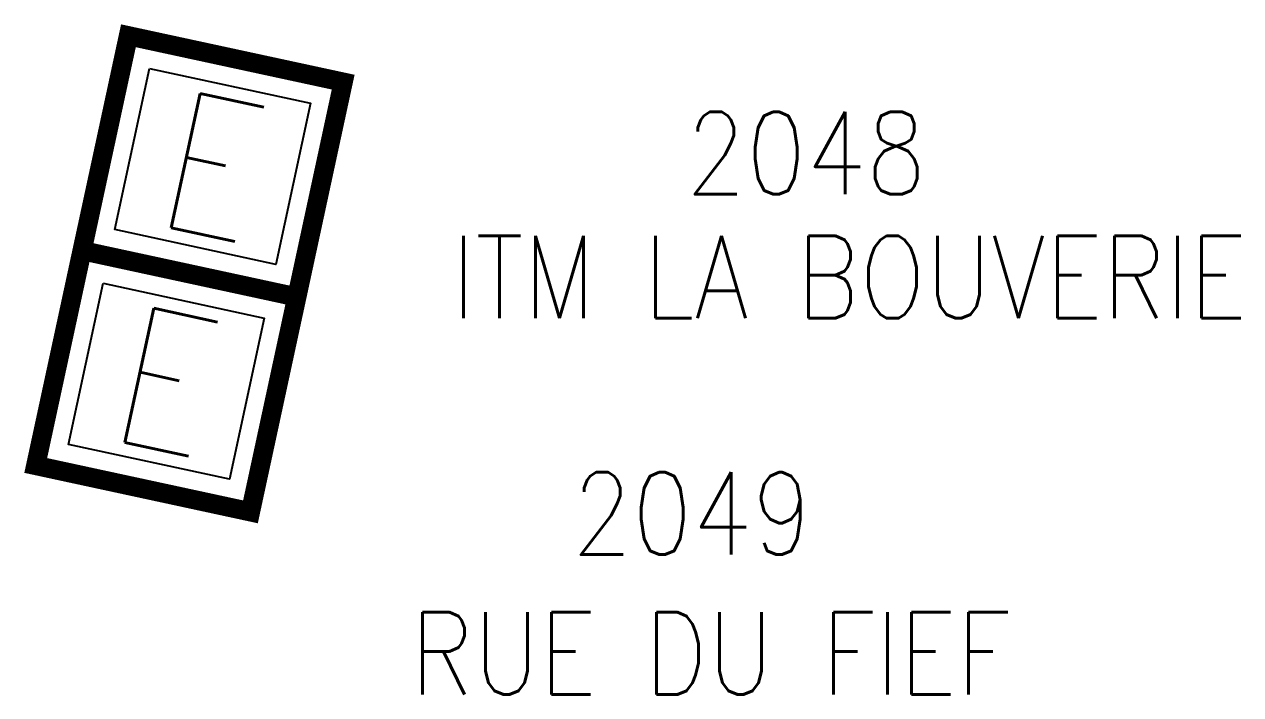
# Model space of a CAD drawing. Header units: millimetres. Extents: x 114000 to 114938, y 122018 to 122896.
# Drawn here: x 114802.46 to 114824.6, y 122754.99 to 122767.19 of the extents above; entities that cross this region are included whole.
import ezdxf
from ezdxf.enums import TextEntityAlignment as Align

# ---------------------------------------------------------------- set-up
doc = ezdxf.new("R2010")
doc.units = ezdxf.units.MM
doc.layers.add('M_200', color=7, linetype='CONTINUOUS')
doc.styles.add('M_ROMANS', font='ROMANS.shx', dxfattribs={"width": 0.75})
doc.styles.get("Standard").update_dxf_attribs({"font": 'romans.shx', "width": 0.85})

# ---------------------------------------------------------------- blocks, each defined once
blk = doc.blocks.new('M_200_59')
at = {"layer": 'M_200', "color": 0, "linetype": 'Continuous', "const_width": 0.35, "flags": 128}
blk.add_lwpolyline([(4, 4), (4, 0), (0, 0), (0, 4)], close=True, dxfattribs=at)
at = {"layer": 'M_200', "color": 0, "linetype": 'Continuous'}
blk.add_lwpolyline([(0.5, 3.5), (3.5, 3.5), (3.5, 0.5), (0.5, 0.5)], close=True, dxfattribs=at)
at = {"layer": 'M_200', "insert": (2, 2), "char_height": 2.5, "width": 4, "attachment_point": 5}
blk.add_mtext('E', dxfattribs=at)
at = {"layer": 'M_200', "color": 0, "linetype": 'Continuous', "width": 0.85}
for tag, p in [('NUM', (2, 17.06)), ('NOM', (2, 10.649))]:
    blk.add_attdef(tag, text='', height=4, dxfattribs=at).set_placement(p, align=Align.MIDDLE)
at = {"layer": 'M_200', "color": 0, "linetype": 'Continuous', "style": 'M_ROMANS', "width": 0.75, "flags": 3}
for tag, p in [('DEF_LEG', (1.869, -2.994)), ('DEF_COUP', (1.869, -5.494)), ('DEF_TYPE', (1.869, -7.994))]:
    blk.add_attdef(tag, text='', height=1.2, dxfattribs=at).set_placement(p, align=Align.MIDDLE)

msp = doc.modelspace()

# ---------------------------------------------------------------- block references
at = {"layer": 'M_200'}
ref = msp.add_blockref('M_200_59', (114803.509, 122763.069), dxfattribs=dict(at, rotation=347.820243902395))
ref.add_attrib('NUM', '2048', dxfattribs={"color": 0, "linetype": 'Continuous', "height": 1.5, "width": 0.85}).set_placement((114816.69, 122764.844), align=Align.MIDDLE)
ref.add_attrib('NOM', 'ITM LA BOUVERIE', dxfattribs={"color": 0, "linetype": 'Continuous', "height": 1.5, "width": 0.85}).set_placement((114817.473, 122762.588), align=Align.MIDDLE)
ref = msp.add_blockref('M_200_59', (114802.665, 122759.159), dxfattribs=dict(at, rotation=347.820243902395))
ref.add_attrib('NUM', '2049', dxfattribs={"color": 0, "linetype": 'Continuous', "height": 1.5, "width": 0.85}).set_placement((114814.617, 122758.286), align=Align.MIDDLE)
ref.add_attrib('NOM', 'RUE DU FIEF', dxfattribs={"color": 0, "linetype": 'Continuous', "height": 1.5, "width": 0.85}).set_placement((114814.952, 122755.738), align=Align.MIDDLE)

doc.saveas('drawing.dxf')
